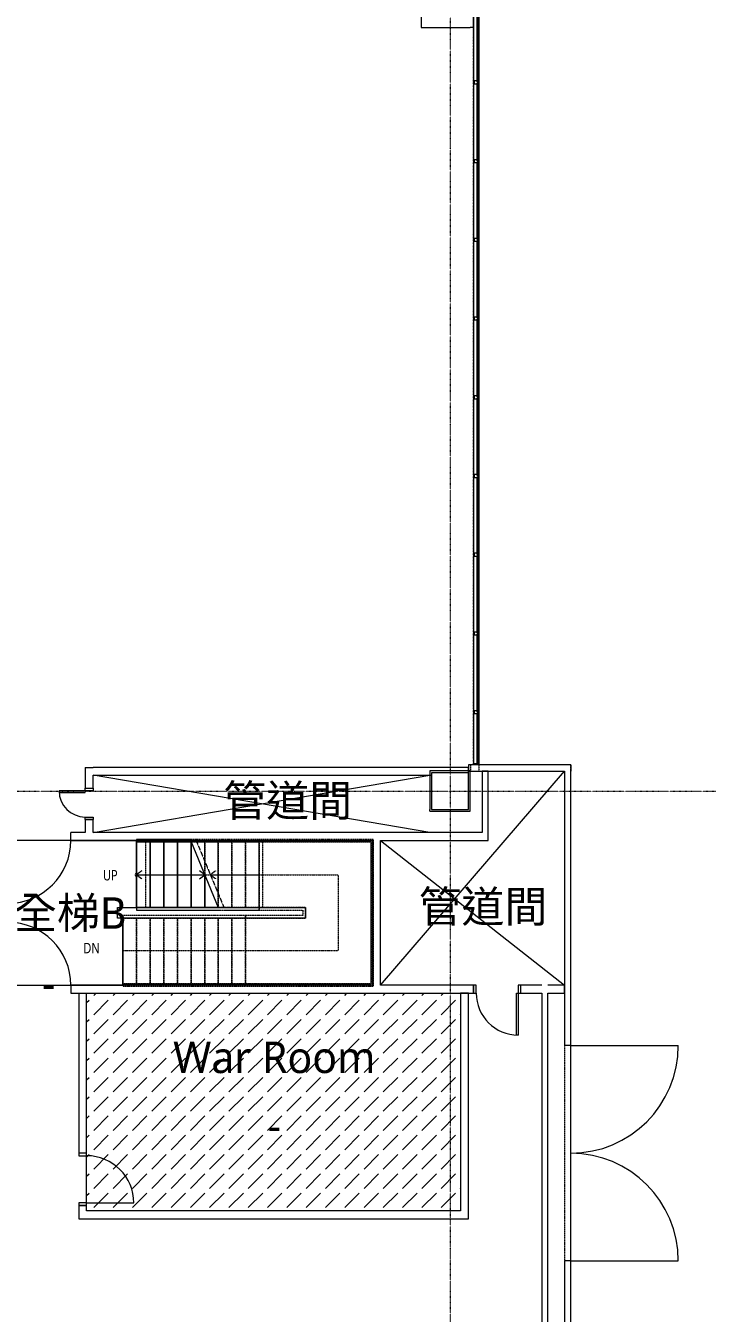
# Model space of a CAD drawing. Extents: x -32000 to 290600, y -111057 to 131250.
# Drawn here: x 253516 to 266502, y 20050 to 44582 of the extents above; entities that cross this region are included whole.
import ezdxf
from ezdxf.enums import TextEntityAlignment as Align

# ---------------------------------------------------------------- set-up
doc = ezdxf.new("R2010")
doc.units = 0
doc.header["$LTSCALE"] = 5
for name, pattern in [('H12PL3$0$JJP_三點線', [0.9, 0.3, -0.15, 0, -0.15, 0, -0.15, 0, -0.15]), ('H12PL3$0$JJP_虛線(退縮線、投影線、地下室範圍、非屬本工程、圖面分區)', [0.45, 0.3, -0.15]), ('H12PL3$0$TAI_虛線', [5.644, 2.822, -2.822]), ('H12PL3$0$虛線', [0.846667, 0.423333, -0.423333])]:
    doc.linetypes.add(name, pattern=pattern)
for name, color, linetype in [('H12PL3$0$A-OBJE-2D', 252, 'Continuous'), ('H12PL3$0$A-STRS', 252, 'Continuous'), ('H12PL3$0$A-TEXT', 252, 'Continuous'), ('H12PL3$0$A-WALL-EX', 252, 'Continuous'), ('H12PL3$0$A-WALL-IN', 252, 'Continuous'), ('H12PL3$0$A-WALL-IN.200K', 252, 'Continuous'), ('H12PL3$0$A-WINDOW', 252, 'Continuous'), ('H12PL3$0$A-ZONE', 252, 'Continuous'), ('H12PL3$0$A-ZONE.200K', 252, 'Continuous'), ('H12PL3$0$Door', 252, 'Continuous'), ('H12PL3$0$Hattch', 252, 'Continuous'), ('H12PL3$0$S-COL', 252, 'Continuous'), ('H12PL3$0$S-GRID', 252, 'Continuous'), ('H12PL3$0$S-SLAB-SHOW', 252, 'Continuous')]:
    doc.layers.add(name, color=color, linetype=linetype)
doc.styles.add('H12PL3$0$Standard', font='', dxfattribs={"width": 0.8})
doc.styles.get('H12PL3$0$Standard').set_extended_font_data('Microsoft JhengHei')

# ---------------------------------------------------------------- blocks, each defined once
blk = doc.blocks.new('H12PL3')
at = {"layer": 'H12PL3$0$Hattch', "linetype": 'Continuous', "lineweight": 0}
h = blk.add_hatch(dxfattribs=at)
h.set_pattern_fill('虛線_0001', color=256, scale=10, style=0, pattern_type=2)
h.set_pattern_definition([(45, (0, 0), (-367.6955, 367.6955), [390, -130]), (45, (1e-13, 367.7), (-367.6955, 367.6955), [390, -130])])
h.paths.add_polyline_path([(261800, 22000), (254675, 22000), (254675, 26150), (261800, 26150)])
at = {"layer": 'H12PL3$0$A-OBJE-2D', "lineweight": 0}
for p, q in [((254800, 29210), (261215, 30300)), ((261215, 29210), (254800, 30300)), ((260275, 26300), (263780, 30380)), ((260275, 29060), (263780, 26300))]:
    blk.add_line(p, q, dxfattribs=at)
at = {"layer": 'H12PL3$0$A-STRS', "linetype": 'H12PL3$0$JJP_虛線(退縮線、投影線、地下室範圍、非屬本工程、圖面分區)', "lineweight": 0}
for p, q in [((257965, 29080), (255625, 29080)), ((255625, 29080), (255625, 29030)), ((255625, 29030), (257965, 29030)), ((255625, 29030), (255625, 27780)), ((255885, 29030), (255625, 29030)), ((255804.09, 27780), (255804.09, 29030)), ((255804.09, 27780), (255804.09, 29030)), ((255885, 29030), (255885, 27780)), ((255885, 27780), (255885, 29030)), ((255885, 29030), (255885, 27780)), ((256145, 29030), (255885, 29030)), ((256145, 29030), (256145, 27780)), ((256145, 27780), (256145, 29030)), ((256145, 29030), (256145, 27780)), ((256405, 29030), (256145, 29030)), ((256405, 29030), (256405, 27780)), ((256405, 27780), (256405, 29030)), ((256405, 29030), (256405, 27780)), ((256665, 29030), (256405, 29030)), ((256665, 29030), (256665, 27780)), ((256665, 27780), (256665, 29030)), ((256665, 29030), (256665, 27780)), ((256925, 29030), (256665, 29030)), ((257965, 29080), (256752.51, 29080)), ((256773.31, 29030), (257965, 29030)), ((256925, 29030), (256773.31, 29030)), ((256773.31, 29030), (257293.31, 27780)), ((256925, 29030), (256925, 27780)), ((256925, 27780), (256925, 29030)), ((256925, 29030), (256925, 27780)), ((257185, 29030), (256925, 29030)), ((256925, 29030), (256925, 28665.36)), ((256925, 28665.36), (256925, 29030)), ((256925, 29030), (256925, 28665.36)), ((257185, 29030), (256925, 29030)), ((257185, 29030), (257185, 27780)), ((257185, 27780), (257185, 29030)), ((257185, 29030), (257185, 27780)), ((257445, 29030), (257185, 29030)), ((257185, 29030), (257185, 28040.36)), ((257185, 28040.36), (257185, 29030)), ((257185, 29030), (257185, 28040.36)), ((257445, 29030), (257185, 29030)), ((257445, 29030), (257445, 27780)), ((257445, 27780), (257445, 29030)), ((257445, 29030), (257445, 27780)), ((257705, 29030), (257445, 29030)), ((257445, 29030), (257445, 27780)), ((257445, 27780), (257445, 29030)), ((257445, 29030), (257445, 27780)), ((257705, 29030), (257445, 29030)), ((257705, 29030), (257705, 27780)), ((257705, 27780), (257705, 29030)), ((257705, 29030), (257705, 27780)), ((257965, 29030), (257705, 29030)), ((257705, 29030), (257705, 27780)), ((257705, 27780), (257705, 29030)), ((257705, 29030), (257705, 27780)), ((257965, 29030), (257705, 29030)), ((257965, 29030), (257965, 29080)), ((257965, 29030), (257965, 29080)), ((260145, 29080), (257965, 29080)), ((257965, 29080), (257965, 29030)), ((257965, 27780), (257965, 29030)), ((257965, 29030), (260095, 29030)), ((257965, 29030), (257965, 27780)), ((257965, 29030), (257965, 27780)), ((257965, 29030), (257965, 27780)), ((257965, 27780), (257965, 29030)), ((260095, 29030), (257965, 29030)), ((257965, 29030), (257965, 27780)), ((258032.66, 27780), (258032.66, 29030)), ((260095, 29030), (260095, 26330)), ((260095, 26330), (260095, 29030)), ((260145, 26280), (260145, 29080)), ((255725, 28480), (255625, 28405)), ((257133.31, 28480), (257033.31, 28405)), ((255625, 28405), (255885, 28405)), ((255625, 28405), (255725, 28330)), ((255885, 28405), (257705, 28405)), ((257033.31, 28405), (257965, 28405)), ((257033.31, 28405), (257133.31, 28330)), ((257705, 28405), (257965, 28405)), ((257965, 28405), (259470, 28405)), ((259470, 28405), (259470, 26955)), ((257965, 27780), (255625, 27780)), ((255625, 27780), (255625, 27730)), ((255625, 27780), (255885, 27780)), ((255625, 27730), (257965, 27730)), ((255885, 27780), (256145, 27780)), ((256145, 27780), (256405, 27780)), ((256405, 27780), (256665, 27780)), ((256665, 27780), (256925, 27780)), ((256925, 27780), (257185, 27780)), ((257185, 27780), (257445, 27780)), ((257965, 27780), (257293.31, 27780)), ((257293.31, 27780), (257445, 27780)), ((257314.11, 27730), (257965, 27730)), ((257445, 27780), (257705, 27780)), ((257445, 27780), (257705, 27780)), ((257705, 27780), (257965, 27780)), ((257705, 27780), (257965, 27780)), ((257965, 27730), (257965, 27780)), ((257965, 27730), (257965, 27780)), ((258845, 27780), (257965, 27780)), ((257965, 27780), (257965, 27730)), ((257965, 27780), (258845, 27780)), ((257965, 27730), (258795, 27730)), ((258795, 27730), (258795, 27630)), ((258845, 27580), (258845, 27780)), ((258845, 27780), (258845, 27580)), ((257705, 27630), (255365, 27630)), ((255365, 27630), (255365, 27580)), ((255365, 27580), (257705, 27580)), ((255625, 27580), (255365, 27580)), ((255365, 27580), (255365, 26330)), ((255625, 26330), (255625, 27580)), ((255885, 27580), (255625, 27580)), ((255625, 27580), (255625, 26330)), ((255625, 26330), (255625, 27580)), ((255885, 26330), (255885, 27580)), ((256145, 27580), (255885, 27580)), ((255885, 27580), (255885, 26330)), ((255885, 26330), (255885, 27580)), ((256145, 26330), (256145, 27580)), ((256405, 27580), (256145, 27580)), ((256145, 27580), (256145, 26330)), ((256145, 26330), (256145, 27580)), ((256405, 26330), (256405, 27580)), ((256665, 27580), (256405, 27580)), ((256405, 27580), (256405, 26330)), ((256405, 26330), (256405, 27580)), ((256665, 26330), (256665, 27580)), ((256925, 27580), (256665, 27580)), ((256665, 27580), (256665, 26330)), ((256665, 26330), (256665, 27580)), ((256925, 26330), (256925, 27580)), ((257185, 27580), (256925, 27580)), ((256925, 27580), (256925, 26330)), ((256925, 26330), (256925, 27580)), ((257185, 26330), (257185, 27580)), ((257445, 27580), (257185, 27580)), ((257185, 27580), (257185, 26330)), ((257185, 26330), (257185, 27580)), ((257445, 26330), (257445, 27580)), ((257705, 27580), (257445, 27580)), ((257445, 27580), (257445, 26330)), ((257445, 26330), (257445, 27580)), ((258795, 27630), (257705, 27630)), ((257705, 27630), (257705, 27580)), ((257705, 27580), (257705, 27630)), ((257705, 27580), (258845, 27580)), ((257705, 26330), (257705, 27580)), ((257705, 26330), (257705, 27580)), ((257705, 26330), (257705, 27580)), ((258845, 27580), (257705, 27580)), ((257705, 27580), (257705, 26330)), ((257705, 26330), (257705, 27580)), ((255625, 26955), (255365, 26955)), ((257705, 26955), (255625, 26955)), ((259470, 26955), (257705, 26955)), ((257705, 26330), (255365, 26330)), ((255365, 26330), (255365, 26280)), ((255365, 26330), (255625, 26330)), ((255365, 26280), (257705, 26280)), ((255625, 26330), (255885, 26330)), ((255885, 26330), (256145, 26330)), ((256145, 26330), (256405, 26330)), ((256405, 26330), (256665, 26330)), ((256665, 26330), (256925, 26330)), ((256925, 26330), (257185, 26330)), ((257185, 26330), (257445, 26330)), ((257445, 26330), (257705, 26330)), ((260095, 26330), (257705, 26330)), ((257705, 26330), (257705, 26280)), ((257705, 26280), (257705, 26330)), ((257705, 26330), (260095, 26330)), ((257705, 26280), (260145, 26280))]:
    blk.add_line(p, q, dxfattribs=at)
at = {"layer": 'H12PL3$0$A-STRS', "lineweight": 0}
for p, q in [((256644.2, 29080), (255625, 29080)), ((255625, 29080), (255625, 29030)), ((255625, 29030), (256665, 29030)), ((255625, 29030), (255625, 27780)), ((256665, 29030), (255625, 29030)), ((255625, 29030), (255625, 27780)), ((255885, 29030), (255625, 29030)), ((255885, 29030), (255885, 27780)), ((255885, 27780), (255885, 29030)), ((255885, 29030), (255885, 27780)), ((256145, 29030), (255885, 29030)), ((256145, 29030), (256145, 27780)), ((256145, 27780), (256145, 29030)), ((256145, 29030), (256145, 27780)), ((256405, 29030), (256145, 29030)), ((256405, 29030), (256405, 27780)), ((256405, 27780), (256405, 29030)), ((256405, 29030), (256405, 27780)), ((256665, 29030), (256405, 29030)), ((256665, 29030), (256665, 27780)), ((256665, 27780), (256665, 29030)), ((256665, 29030), (256665, 27780)), ((256665, 29030), (257185, 27780)), ((256925, 28405), (256825, 28480)), ((255625, 28405), (255885, 28405)), ((255885, 28405), (256925, 28405)), ((256825, 28330), (256925, 28405)), ((256925, 28405), (256925, 27780)), ((256925, 27780), (256925, 28405)), ((256925, 28405), (256925, 27780)), ((257185, 27780), (255625, 27780)), ((255625, 27780), (255625, 27730)), ((255625, 27780), (257185, 27780)), ((255625, 27780), (255885, 27780)), ((255625, 27730), (257205.8, 27730)), ((255885, 27780), (256145, 27780)), ((256145, 27780), (256405, 27780)), ((256405, 27780), (256665, 27780)), ((256665, 27780), (256925, 27780)), ((256925, 27780), (257185, 27780))]:
    blk.add_line(p, q, dxfattribs=at)
at = {"layer": 'H12PL3$0$A-STRS', "linetype": 'H12PL3$0$虛線', "lineweight": 0}
for p, q in [((257965, 29030), (255625, 29030)), ((255625, 29030), (255625, 27780)), ((257965, 29030), (256773.31, 29030)), ((257965, 27780), (257965, 29030)), ((258032.66, 29030), (257965, 29030)), ((260095, 29030), (258032.66, 29030)), ((260095, 26330), (260095, 29030)), ((255625, 27780), (257965, 27780)), ((257293.31, 27780), (257965, 27780)), ((257965, 27780), (258032.66, 27780)), ((258032.66, 27780), (258845, 27780)), ((258845, 27780), (258845, 27580)), ((257705, 27580), (255365, 27580)), ((255365, 27580), (255365, 26330)), ((258845, 27580), (257705, 27580)), ((255365, 26330), (257705, 26330)), ((257705, 26330), (260095, 26330))]:
    blk.add_line(p, q, dxfattribs=at)
at = {"layer": 'H12PL3$0$A-STRS', "lineweight": 0, "flags": 128}
blk.add_lwpolyline([(255625, 28380, 1), (255625, 28430, 1)], format="xyb", close=True, dxfattribs=at)
at = {"layer": 'H12PL3$0$A-WALL-EX', "linetype": 'H12PL3$0$JJP_虛線(退縮線、投影線、地下室範圍、非屬本工程、圖面分區)', "lineweight": 0}
for p, q in [((263780, 30500), (261987.73, 30500)), ((263900, 30500), (263780, 30500)), ((263900, 30380), (263900, 30500)), ((263900, -2530), (263900, 30380))]:
    blk.add_line(p, q, dxfattribs=at)
at = {"layer": 'H12PL3$0$A-WALL-EX', "lineweight": 0}
for p, q in [((262150, 30520), (262050, 30520)), ((263785, 25150), (263780, 25150)), ((263900, 25150), (263785, 25150)), ((263785, 21050), (263780, 21050)), ((263900, 21050), (263785, 21050))]:
    blk.add_line(p, q, dxfattribs=at)
at = {"layer": 'H12PL3$0$A-WALL-EX', "lineweight": 0, "flags": 128}
for points in [[(262150, 30500), (262150, 90550)], [(262150, 30500), (262150, 90550)], [(263900, 30500), (261950.38, 30500)], [(261950.38, 30500), (261950.38, 30380)], [(262050, 30520), (262050, 30500)], [(262150, 30500), (262050, 30500)], [(262150, 30500), (262150, 30520)], [(263900, 30500), (263900, 30380)], [(261950.38, 30380), (263780, 30380)], [(263780, 30380), (263780, 25150)], [(263900, 25150), (263900, 30380)], [(263780, 21050), (263780, -2530)], [(263900, -2650), (263900, 21050)]]:
    blk.add_lwpolyline(points, dxfattribs=at)
at = {"layer": 'H12PL3$0$A-WALL-EX', "linetype": 'H12PL3$0$JJP_虛線(退縮線、投影線、地下室範圍、非屬本工程、圖面分區)', "lineweight": 0, "flags": 128}
for points in [[(263900.03, 30500.03), (261987.73, 30500.03)], [(261987.73, 30500.03), (261987.73, 30500)], [(261987.73, 30500), (261987.73, 30380)], [(263900, 30500), (262150, 30500)], [(262150, 30500), (262150, 30380)], [(263900, 30500), (263900, 30380)], [(263900.03, 30500.03), (263900.03, 30500)], [(263900.03, -2650.03), (263900.03, 30500)], [(261987.73, 30380), (263780, 30380)], [(262150, 30380), (263780, 30380)], [(263780, 30380), (263780, -2530)], [(263780, 30380), (263780, -2530)], [(263900, -2650), (263900, 30380)]]:
    blk.add_lwpolyline(points, dxfattribs=at)
at = {"layer": 'H12PL3$0$A-WALL-IN', "lineweight": 0}
for p, q in [((254650, 30055), (254800, 30055)), ((254650, 29455), (254800, 29455)), ((254375, 29060), (254375, 29210)), ((254375, 26300), (254375, 26150)), ((262050, 26150), (262050, 26300)), ((262950, 26150), (262950, 26300))]:
    blk.add_line(p, q, dxfattribs=at)
at = {"layer": 'H12PL3$0$A-WALL-IN', "lineweight": 0, "flags": 128}
for points in [[(261050, 45450), (261050, 44550)], [(262050, 44550), (262050, 45385)], [(261050, 44550), (261215, 44550)], [(261215, 44550), (261985, 44550)], [(262050, 44550), (261985, 44550)], [(254650, 30450), (254800, 30450)], [(254650, 30450), (254650, 30055)], [(261950, 30450), (254800, 30450)], [(261950, 30350), (261950, 30450)], [(254800, 30300), (261250, 30300)], [(254800, 30055), (254800, 30300)], [(261215, 30385), (261215, 30350)], [(261950, 30385), (261215, 30385)], [(261215, 30350), (261215, 29650)], [(261985, 30385), (261950, 30385)], [(261985, 29650), (261985, 30385)], [(262325, 30380), (262212.5, 30380)], [(262212.5, 30380), (262212.5, 29210)], [(262325, 29210), (262325, 30380)], [(254650, 29455), (254650, 29210)], [(254800, 29210), (254800, 29455)], [(261215, 29615), (261215, 29650)], [(261215, 29615), (261985, 29615)], [(261985, 29615), (261985, 29650)], [(254650, 29210), (254375, 29210)], [(262212.5, 29210), (254800, 29210)], [(262325, 29060), (262325, 29210)], [(254375, 29060), (260125, 29060)], [(260125, 29060), (260125, 26300)], [(260275, 26300), (260275, 29060)], [(260275, 29060), (262325, 29060)], [(260125, 26300), (254375, 26300)], [(262050, 26300), (260275, 26300)], [(263350, 26300), (262950, 26300)], [(263780, 26300), (263462.5, 26300)], [(263780, 26150), (263780, 26300)], [(254375, 26150), (262050, 26150)], [(262950, 26150), (263350, 26150)], [(263350, 26150), (263350, -2100)], [(263462.5, 26150), (263780, 26150)], [(263462.5, -2100), (263462.5, 26150)]]:
    blk.add_lwpolyline(points, dxfattribs=at)
at = {"layer": 'H12PL3$0$A-WALL-IN.200K', "lineweight": 0}
for p, q in [((254675, 23101.82), (254525, 23101.82)), ((254675, 22101.82), (254525, 22101.82))]:
    blk.add_line(p, q, dxfattribs=at)
at = {"layer": 'H12PL3$0$A-WALL-IN.200K', "lineweight": 0, "flags": 128}
for points in [[(254525, 26150), (254525, 23101.82)], [(254525, 26150), (254675, 26150)], [(254675, 23101.82), (254675, 26150)], [(261950, 26150), (261800, 26150)], [(261800, 26150), (261800, 22000)], [(261950, 22000), (261950, 26150)], [(254525, 22101.82), (254525, 21850)], [(254675, 22000), (254675, 22101.82)], [(254525, 21850), (254675, 21850)], [(261800, 22000), (254675, 22000)], [(254675, 21850), (261950, 21850)], [(261950, 21850), (261950, 22000)]]:
    blk.add_lwpolyline(points, dxfattribs=at)
at = {"layer": 'H12PL3$0$A-WINDOW', "lineweight": 0}
for p, q in [((262060, 43530), (262060, 43470)), ((262130, 43530), (262060, 43530)), ((262130, 43470), (262060, 43470)), ((262130, 43530), (262130, 43470)), ((262060, 42030), (262060, 41970)), ((262130, 42030), (262060, 42030)), ((262130, 41970), (262060, 41970)), ((262130, 42030), (262130, 41970)), ((262060, 40530), (262060, 40470)), ((262130, 40530), (262060, 40530)), ((262130, 40530), (262130, 40470)), ((262130, 40470), (262060, 40470)), ((262060, 39030), (262060, 38970)), ((262130, 39030), (262060, 39030)), ((262130, 39030), (262130, 38970)), ((262130, 38970), (262060, 38970)), ((262060, 37530), (262060, 37470)), ((262130, 37530), (262060, 37530)), ((262130, 37470), (262060, 37470)), ((262130, 37530), (262130, 37470)), ((262060, 36030), (262060, 35970)), ((262130, 36030), (262060, 36030)), ((262130, 35970), (262060, 35970)), ((262130, 36030), (262130, 35970)), ((262060, 34530), (262060, 34470)), ((262130, 34530), (262060, 34530)), ((262130, 34470), (262060, 34470)), ((262130, 34530), (262130, 34470)), ((262060, 33030), (262060, 32970)), ((262130, 33030), (262060, 33030)), ((262130, 32970), (262060, 32970)), ((262130, 33030), (262130, 32970)), ((262060, 31530), (262060, 31470)), ((262130, 31530), (262060, 31530)), ((262130, 31470), (262060, 31470)), ((262130, 31530), (262130, 31470))]:
    blk.add_line(p, q, dxfattribs=at)
at = {"layer": 'H12PL3$0$A-WINDOW', "lineweight": 0, "flags": 128}
for points in [[(262140, 30520), (262140, 31500), (262140, 33000), (262140, 34500), (262140, 36000), (262140, 37500), (262140, 39000), (262140, 40500), (262140, 42000), (262140, 43500), (262140, 45000), (262140, 46500), (262140, 48000), (262140, 49500), (262140, 51000), (262140, 52500), (262140, 54000), (262140, 55500), (262140, 57000), (262140, 58500)], [(262150, 58500), (262150, 57000), (262150, 55500), (262150, 54000), (262150, 52500), (262150, 51000), (262150, 49500), (262150, 48000), (262150, 46500), (262150, 45000), (262150, 43500), (262150, 42000), (262150, 40500), (262150, 39000), (262150, 37500), (262150, 36000), (262150, 34500), (262150, 33000), (262150, 31500), (262150, 30520)], [(262050, 58500), (262050, 57000), (262050, 55500), (262050, 54000), (262050, 52500), (262050, 51000), (262050, 49500), (262050, 48000), (262050, 46500), (262050, 45000), (262050, 43500), (262050, 42000), (262050, 40500), (262050, 39000), (262050, 37500), (262050, 36000), (262050, 34500), (262050, 33000), (262050, 31500), (262050, 30520)], [(262120, 43530), (262120, 44970)], [(262120, 42030), (262120, 43470)], [(262120, 40530), (262120, 41970)], [(262120, 39030), (262120, 40470)], [(262120, 37530), (262120, 38970)], [(262120, 36030), (262120, 37470)], [(262120, 34530), (262120, 35970)], [(262120, 33030), (262120, 34470)], [(262120, 31530), (262120, 32970)], [(262120, 30520), (262120, 31470)], [(262120, 30520), (262050, 30520)], [(262120, 30520), (262140, 30520)], [(262150, 30520), (262140, 30520)]]:
    blk.add_lwpolyline(points, dxfattribs=at)
at = {"layer": 'H12PL3$0$A-WINDOW', "linetype": 'H12PL3$0$TAI_虛線', "lineweight": 0, "flags": 128}
for points in [[(262150, 30520), (262150, 31500), (262150, 33000), (262150, 34500), (262150, 36000), (262150, 37500), (262150, 39000), (262150, 40500), (262150, 42000), (262150, 43500), (262150, 45000), (262150, 46500), (262150, 48000), (262150, 49500), (262150, 51000), (262150, 52500), (262150, 54000), (262150, 55500), (262150, 57000), (262150, 58500), (262150, 60000), (262150, 61500), (262150, 63000), (262150, 64500), (262150, 66000), (262150, 67500), (262150, 69000), (262150, 70500), (262150, 72000), (262150, 73500), (262150, 75000), (262150, 76500), (262150, 78000), (262150, 79500), (262150, 81000), (262150, 82500), (262150, 84000), (262150, 85500), (262150, 87000), (262150, 88500), (262150, 90000), (262150, 90550)], [(262050, 30520), (262050, 31500), (262050, 33000), (262050, 34500), (262050, 36000), (262050, 37500), (262050, 39000), (262050, 40500), (262050, 42000), (262050, 43500), (262050, 45000), (262050, 46500), (262050, 48000), (262050, 49500), (262050, 51000), (262050, 52500), (262050, 54000), (262050, 55500), (262050, 57000), (262050, 58500), (262050, 60000), (262050, 61500), (262050, 63000), (262050, 64500), (262050, 66000), (262050, 67500), (262050, 69000), (262050, 70500), (262050, 72000), (262050, 73500), (262050, 75000), (262050, 76500), (262050, 78000), (262050, 79500), (262050, 81000), (262050, 82500), (262050, 84000), (262050, 85500), (262050, 87000), (262050, 88500), (262050, 90000), (262050, 90450)], [(262050, 30520), (262150, 30520)]]:
    blk.add_lwpolyline(points, dxfattribs=at)
at = {"layer": 'H12PL3$0$A-WINDOW', "lineweight": 0, "flags": 128}
for points in [[(262140, 43510), (262120, 43510), (262120, 44990), (262140, 44990)], [(262140, 42010), (262120, 42010), (262120, 43490), (262140, 43490)], [(262140, 40510), (262120, 40510), (262120, 41990), (262140, 41990)], [(262140, 39010), (262120, 39010), (262120, 40490), (262140, 40490)], [(262140, 37510), (262120, 37510), (262120, 38990), (262140, 38990)], [(262140, 36010), (262120, 36010), (262120, 37490), (262140, 37490)], [(262140, 34510), (262120, 34510), (262120, 35990), (262140, 35990)], [(262140, 33010), (262120, 33010), (262120, 34490), (262140, 34490)], [(262140, 31510), (262120, 31510), (262120, 32990), (262140, 32990)], [(262140, 30520), (262120, 30520), (262120, 31490), (262140, 31490)]]:
    blk.add_lwpolyline(points, close=True, dxfattribs=at)
at = {"layer": 'H12PL3$0$Door', "lineweight": 0}
for p, q in [((262150, 30520), (262050, 30520)), ((254650, 30005), (254150, 30005)), ((254150, 30005), (254150, 29975)), ((254150, 29975), (254650, 29975)), ((254650, 30005), (254650, 30055)), ((254650, 30055), (254800, 30055)), ((254650, 29975), (254650, 30005)), ((254800, 30005), (254650, 30005)), ((254800, 30055), (254800, 30005)), ((254650, 29455), (254650, 29505)), ((254650, 29505), (254800, 29505)), ((254800, 29455), (254650, 29455)), ((254800, 29505), (254800, 29455)), ((254375, 29060), (254375, 29210)), ((254375, 26300), (254375, 26150)), ((262100, 26300), (262050, 26300)), ((262050, 26300), (262050, 26150)), ((262100, 26150), (262100, 26300)), ((262950, 26300), (262900, 26300)), ((262900, 26300), (262900, 26150)), ((262950, 26150), (262950, 26300)), ((262050, 26150), (262100, 26150)), ((262870, 25350), (262870, 26150)), ((262870, 26150), (262900, 26150)), ((262900, 26150), (262900, 25350)), ((262900, 26150), (262950, 26150)), ((262900, 25350), (262870, 25350)), ((263785, 25150), (263780, 25150)), ((263900, 25150), (263785, 25150)), ((263900, 25150), (263785, 25150)), ((263900, 25150), (265950, 25150)), ((254525, 23101.82), (254525, 23051.82)), ((254675, 23101.82), (254525, 23101.82)), ((254675, 23101.82), (254525, 23101.82)), ((254675, 23101.82), (254525, 23101.82)), ((254675, 23051.82), (254675, 23101.82)), ((254525, 23051.82), (254675, 23051.82)), ((254675, 22151.82), (254525, 22151.82)), ((254525, 22151.82), (254525, 22101.82)), ((254525, 22101.82), (254675, 22101.82)), ((254675, 22101.82), (254525, 22101.82)), ((254675, 22101.82), (254525, 22101.82)), ((254675, 22101.82), (254675, 22151.82)), ((254675, 22151.82), (255575, 22151.82)), ((263785, 21050), (263780, 21050)), ((263900, 21050), (263785, 21050)), ((263900, 21050), (263785, 21050)), ((263900, 21050), (265950, 21050))]:
    blk.add_line(p, q, dxfattribs=at)
for centre, radius, start, end in [((254650, 30005), 500, 180, 270), ((253175, 29060), 1200, 270, 0), ((253175, 26300), 1200, 0, 90), ((262900, 26150), 800, 180, 270), ((263900, 25150), 2050, 270, 0), ((263900, 21050), 2050, 0, 90), ((254675, 22151.82), 900, 0, 90)]:
    blk.add_arc(centre, radius, start, end, dxfattribs=at)
at = {"layer": 'H12PL3$0$Hattch', "lineweight": 0, "flags": 128}
blk.add_lwpolyline([(261800, 22000), (254675, 22000), (254675, 26150), (261800, 26150)], close=True, dxfattribs=at)
at = {"layer": 'H12PL3$0$S-COL', "lineweight": 0, "flags": 128}
blk.add_lwpolyline([(261250, 29650), (261950, 29650), (261950, 30350), (261250, 30350)], close=True, dxfattribs=at)
at = {"layer": 'H12PL3$0$S-GRID', "linetype": 'H12PL3$0$JJP_三點線', "lineweight": 0}
for p, q in [((261600, 128250), (261600, -28000)), ((-29000, 30000), (289600, 30000))]:
    blk.add_line(p, q, dxfattribs=at)
at = {"layer": 'H12PL3$0$S-SLAB-SHOW', "lineweight": 0, "flags": 128}
blk.add_lwpolyline([(252850, 29060), (252850, 26300), (255365, 26300), (255365, 27580), (255265, 27580), (255265, 27780), (255625, 27780), (255625, 29060)], close=True, dxfattribs=at)
blk.add_lwpolyline([(252850, 29060), (252850, 26300), (255365, 26300), (255365, 27580), (255265, 27580), (255265, 27780), (255625, 27780), (255625, 29060)], close=True, dxfattribs=at)
at = {"layer": 'H12PL3$0$A-TEXT', "linetype": 'Continuous', "lineweight": 0, "char_height": 200, "attachment_point": 4, "style": 'H12PL3$0$Standard'}
for s, insert in [('\\A1;UP', (254988.4, 28395.24)), ('\\A1;DN', (254613.65, 27007.69))]:
    blk.add_mtext(s, dxfattribs=dict(at, insert=insert))
at = {"layer": 'H12PL3$0$A-ZONE', "style": 'H12PL3$0$Standard'}
for s, p in [('管道間', (258506.25, 30117.55)), ('安全梯B', (253953.73, 27976.87)), ('管道間', (262227.54, 28098.31)), ('-', (253953.73, 26634.97))]:
    blk.add_text(s, height=600, dxfattribs=at).set_placement(p, align=Align.TOP_CENTER)
at = {"layer": 'H12PL3$0$A-ZONE.200K', "style": 'H12PL3$0$Standard'}
for s, p in [('War Room', (258251.93, 25226.37)), ('-', (258251.93, 23929.07))]:
    blk.add_text(s, height=600, dxfattribs=at).set_placement(p, align=Align.TOP_CENTER)

msp = doc.modelspace()

# ---------------------------------------------------------------- block references
msp.add_blockref('H12PL3', (0, 0))

doc.saveas('drawing.dxf')
